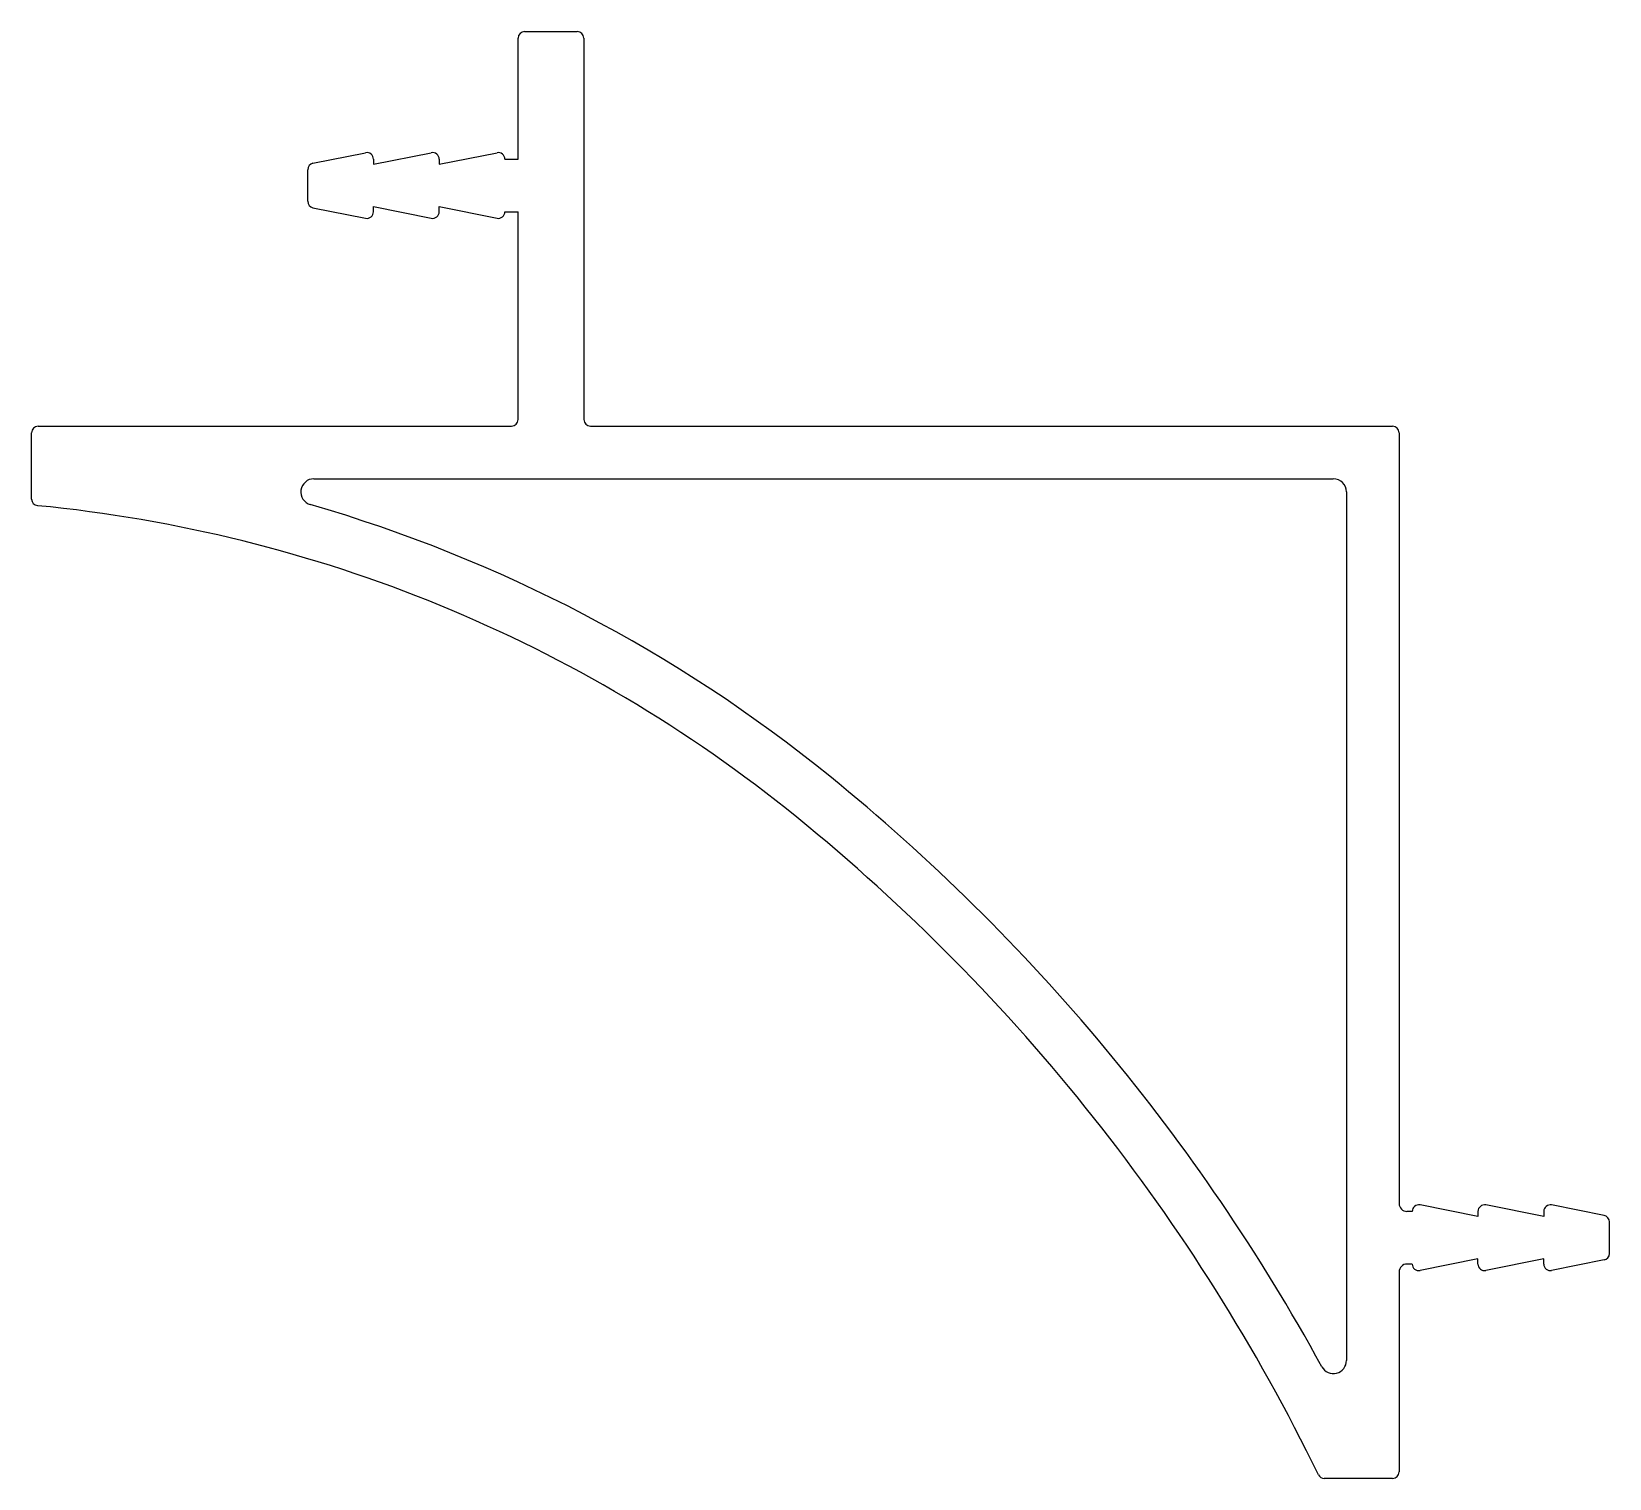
# Model space of a CAD drawing. Extents: x 817.5 to 877.5, y 402.2 to 457.2.
import ezdxf

# ---------------------------------------------------------------- set-up
doc = ezdxf.new("R2010")
doc.units = 0
doc.layers.get('0').update_dxf_attribs({"linetype": 'CONTINUOUS'})

msp = doc.modelspace()

# ---------------------------------------------------------------- linework, layer by layer
for p, q in [((836.298, 457.209), (838.298, 457.209)), ((836.048, 452.359), (836.048, 456.959)), ((838.548, 456.959), (838.548, 442.459)), ((828.249, 452.205), (830.249, 452.605)), ((830.548, 452.164), (832.749, 452.605)), ((833.048, 452.164), (835.249, 452.605)), ((828.048, 450.759), (828.048, 451.959)), ((830.548, 452.359), (830.548, 452.164)), ((833.048, 452.359), (833.048, 452.164)), ((835.548, 452.359), (836.048, 452.359)), ((828.249, 450.514), (830.249, 450.114)), ((830.548, 450.359), (830.548, 450.555)), ((830.548, 450.555), (832.749, 450.114)), ((833.048, 450.359), (833.048, 450.555)), ((833.048, 450.555), (835.249, 450.114)), ((835.548, 450.359), (836.048, 450.359)), ((836.048, 442.459), (836.048, 450.359)), ((817.798, 442.209), (835.798, 442.209)), ((838.798, 442.209), (869.298, 442.209)), ((817.548, 439.437), (817.548, 441.959)), ((869.548, 441.959), (869.548, 412.659)), ((828.287, 440.209), (867.048, 440.209)), ((867.548, 439.709), (867.548, 406.697)), ((870.048, 412.359), (869.848, 412.359)), ((872.548, 412.164), (870.347, 412.605)), ((872.548, 412.359), (872.548, 412.164)), ((875.048, 412.164), (872.847, 412.605)), ((875.048, 412.359), (875.048, 412.164)), ((877.347, 412.205), (875.347, 412.605)), ((877.548, 410.759), (877.548, 411.959)), ((872.548, 410.555), (870.347, 410.114)), ((872.548, 410.359), (872.548, 410.555)), ((875.048, 410.555), (872.847, 410.114)), ((875.048, 410.359), (875.048, 410.555)), ((877.347, 410.514), (875.347, 410.114)), ((869.548, 410.059), (869.548, 402.459)), ((870.048, 410.359), (869.848, 410.359)), ((869.298, 402.209), (866.704, 402.209))]:
    msp.add_line(p, q)
for centre, radius, start, end in [((836.298, 456.959), 0.25, 90, 180), ((838.298, 456.959), 0.25, 0, 90), ((830.298, 452.359), 0.25, 0, 101.30993), ((832.798, 452.359), 0.25, 0, 101.30993), ((835.298, 452.359), 0.25, 0, 101.30993), ((828.298, 451.959), 0.25, 101.30993, 180), ((828.298, 450.759), 0.25, 180, 258.69007), ((830.298, 450.359), 0.25, 258.69007, 0), ((832.798, 450.359), 0.25, 258.69007, 0), ((835.298, 450.359), 0.25, 258.69007, 0), ((817.798, 441.959), 0.25, 90, 180), ((835.798, 442.459), 0.25, 270, 0), ((838.798, 442.459), 0.25, 180, 270), ((869.298, 441.959), 0.25, 0, 90), ((828.287, 439.709), 0.5, 90, 253.85854), ((867.048, 439.709), 0.5, 0, 90), ((817.798, 439.437), 0.25, 180, 264.46105), ((812.552, 385.343), 56.097, 50.9368, 73.85854), ((812.552, 385.343), 54.097, 50.9368, 84.46105), ((800.197, 370.12), 75.703, 28.68493, 50.9368), ((800.197, 370.12), 73.703, 25.93119, 50.9368), ((869.848, 412.659), 0.3, 180, 270), ((870.298, 412.359), 0.25, 78.69007, 180), ((872.798, 412.359), 0.25, 78.69007, 180), ((875.298, 412.359), 0.25, 78.69007, 180), ((877.298, 411.959), 0.25, 0, 78.69007), ((877.298, 410.759), 0.25, 281.30993, 0), ((869.848, 410.059), 0.3, 90, 180), ((870.298, 410.359), 0.25, 180, 281.30993), ((872.798, 410.359), 0.25, 180, 281.30993), ((875.298, 410.359), 0.25, 180, 281.30993), ((867.048, 406.697), 0.5, 208.68493, 0), ((866.704, 402.459), 0.25, 205.93119, 270), ((869.298, 402.459), 0.25, 270, 0)]:
    msp.add_arc(centre, radius, start, end)

doc.saveas('drawing.dxf')
